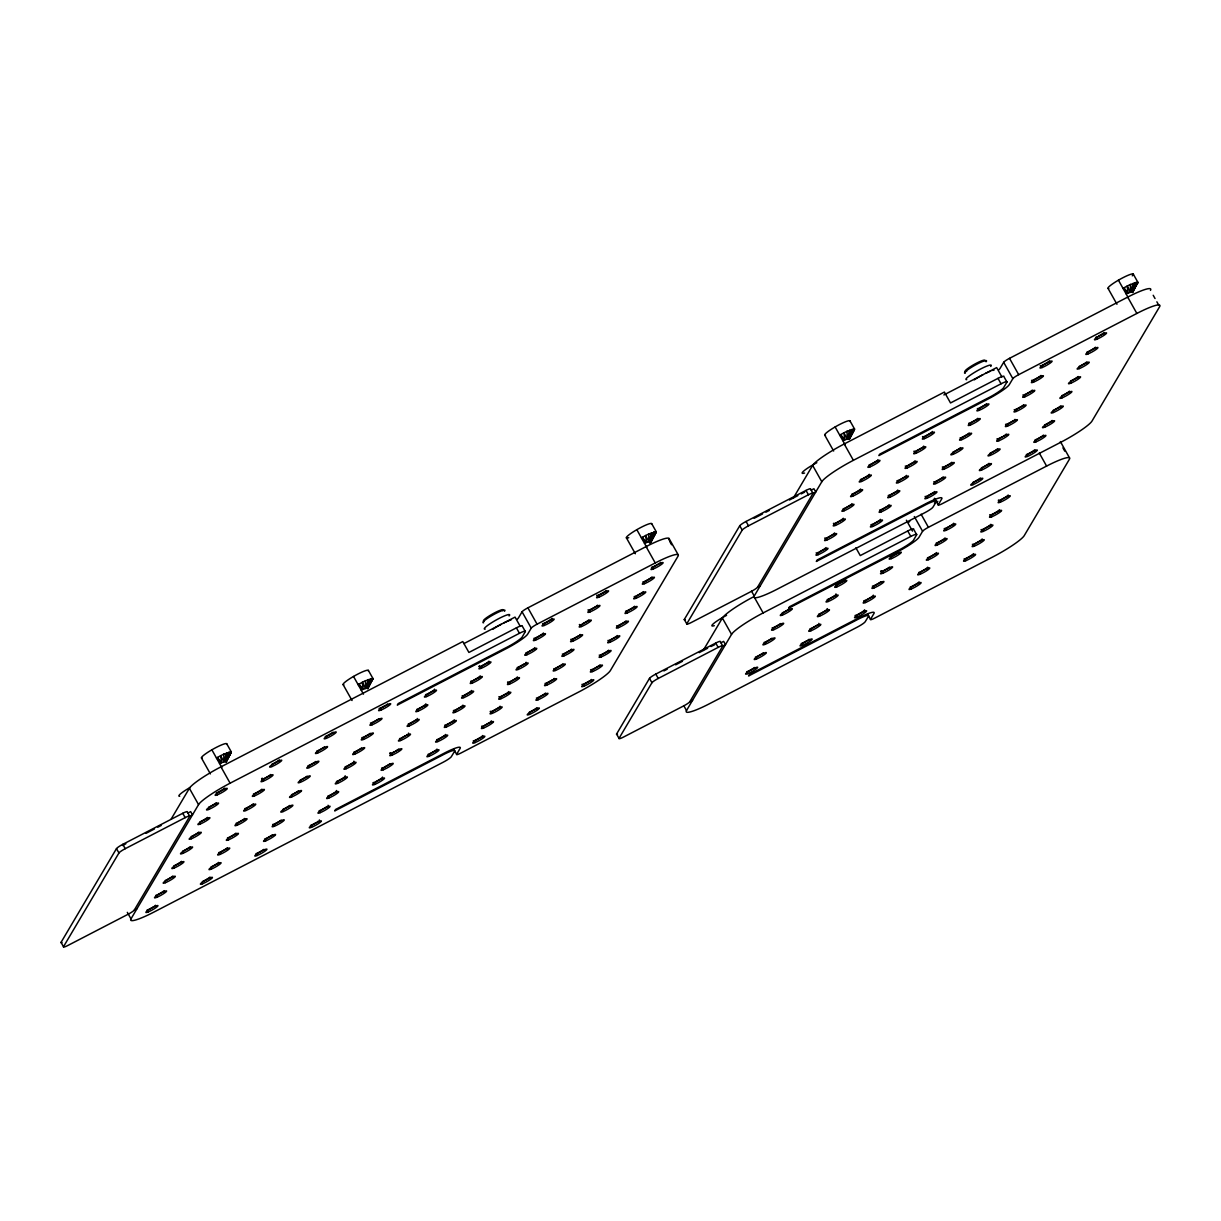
<?xml version="1.0" encoding="UTF-8"?>
<svg xmlns="http://www.w3.org/2000/svg" width="1221" height="1221" viewBox="0 0 1221 1221"><rect width="100%" height="100%" fill="white"/><g stroke="black" fill="none" stroke-linecap="round" stroke-linejoin="round"><path stroke-width="1.5" d="M223.84 754.12L220.665 755.677L221.55 762.56L216.468 758.012L220.665 755.677L223.825 761.751L223.84 754.12L231.303 751.907L226.099 762.24L228.953 752.075L225.412 761.416L219.521 763.446M365.491 680.738L362.316 682.295L363.202 689.178L358.104 684.63L362.316 682.295L365.476 688.369L365.491 680.738L372.954 678.525L367.75 688.858L370.604 678.693L367.063 688.034L361.172 690.063M644.474 543.299L648.778 541.605L648.794 533.974L656.242 531.761L650.106 543.177L652.136 538.247M847.115 431.227L843.94 432.799L844.81 439.682L839.727 435.119L843.94 432.799L847.099 438.873L847.115 431.227L854.563 429.029L849.358 439.362L852.212 429.197L848.671 438.537L842.78 440.567M1130.402 284.478L1127.227 286.035L1128.112 292.918L1123.03 288.354L1127.227 286.035L1130.402 292.109L1130.402 284.478L1137.865 282.265L1132.661 292.597L1135.515 282.433L1131.974 291.773L1126.083 293.803M648.778 541.605L651.617 532.738L650.366 541.269L651.129 541.437L653.891 531.929L650.366 541.269L648.778 541.605L645.619 535.531L641.407 537.866L646.504 542.414L645.619 535.531L648.794 533.974M223.825 761.751L226.663 752.884L225.412 761.416L226.175 761.583L231.212 752.563L228.541 755.112M365.476 688.369L368.315 679.502L367.063 688.034L372.863 679.181L371.917 680.265M847.099 438.873L849.938 430.006L848.671 438.537L849.45 438.705L854.471 429.67L851.8 432.234M1130.402 292.109L1133.225 283.241L1131.974 291.773L1137.774 282.921L1136.827 284.005M849.083 438.812L851.113 433.882M1134.416 287.118L1132.386 292.048L1137.865 282.265L1133.271 274.099M230.525 751.739L226.175 761.583L231.303 751.907L226.709 743.742M372.176 678.357L367.826 688.201L372.954 678.525L368.36 670.36M651.129 541.437L655.479 531.593M853.784 428.861L849.45 438.705L854.563 429.029L849.969 420.863M1132.752 291.941L1137.087 282.097M650.106 543.177L656.165 532.417M651.037 542.093L656.242 531.761L651.663 523.595M61.05 942.368L116.483 848.626A6.303 0.885 -29.3 0 1 122.802 844.337L182.738 813.293A6.303 0.885 -29.3 0 1 187.317 811.934L189.759 816.284L134.325 910.027A6.303 0.885 -29.3 0 1 128.007 914.315L68.071 945.375A6.303 0.885 -29.3 0 1 63.492 946.718L61.05 942.368A6.303 0.885 -29.3 0 0 62.027 942.581M63.492 946.718L118.941 852.975A6.303 0.885 -29.3 0 1 125.244 848.687L185.18 817.643A6.303 0.885 -29.3 0 1 189.759 816.284L192.491 814.88L190.644 811.614L187.927 813.018M171.032 819.291L189.377 788.293A31.532 4.396 -29.3 0 1 220.955 766.849L462.79 641.559L468.91 652.457L516.391 627.853A8.089 1.129 -29.3 0 1 522.267 626.114L525.335 631.562L522.405 636.629A15.14 2.106 -29.3 0 1 505.204 648.137L398.168 703.617L397.298 705.082L506.257 648.641A21.444 2.991 -29.3 0 0 527.731 634.05L531.227 628.143A5.83 0.809 -29.3 0 1 537.072 624.175L655.25 562.957A31.319 4.365 -29.3 0 1 678.006 556.211L610.408 670.512A31.532 4.396 -29.3 0 1 578.846 691.941L460.851 753.067A5.83 0.809 -29.3 0 1 456.608 754.334L453.861 749.419M127.32 912.346L130.983 918.879L198.55 804.624A31.532 4.396 -29.3 0 1 230.113 783.195L519.444 633.302A8.089 1.129 -29.3 0 1 525.335 631.562M668.833 539.865A31.319 4.365 -29.3 0 0 646.077 546.611L527.899 607.829A5.83 0.809 -29.3 0 0 522.069 611.797L518.559 617.719A21.444 2.991 -29.3 0 1 517.17 619.337M456.608 754.334L460.103 748.412A21.444 2.991 -29.3 0 0 444.536 753.021L335.561 809.477L334.707 810.942L441.697 755.54A15.14 2.106 -29.3 0 1 454.471 751.51L451.327 756.699A8.089 1.129 -29.3 0 1 443.223 762.209L153.892 912.087A31.532 4.396 -29.3 0 1 130.983 918.879M616.574 734.035L649.496 678.372A6.303 0.885 -29.3 0 1 655.799 674.084L715.735 643.04A6.303 0.885 -29.3 0 1 720.314 641.681L722.756 646.031L689.85 701.693A6.303 0.885 -29.3 0 1 683.531 705.982L623.595 737.026A6.303 0.885 -29.3 0 1 619.016 738.384L616.574 734.035A6.303 0.885 -29.3 0 0 617.551 734.248M684.309 619.49L739.758 525.747A6.303 0.885 -29.3 0 1 746.062 521.459L805.997 490.415A6.303 0.885 -29.3 0 1 810.576 489.056L813.018 493.406L757.585 587.148A6.303 0.885 -29.3 0 1 751.266 591.437L691.345 622.481A6.303 0.885 -29.3 0 1 686.751 623.839L684.309 619.49A6.303 0.885 -29.3 0 0 685.302 619.703M619.016 738.384L651.938 682.722A6.303 0.885 -29.3 0 1 658.256 678.449L718.177 647.389A6.303 0.885 -29.3 0 1 722.756 646.031L725.488 644.627L723.656 641.361L720.924 642.765M686.751 623.839L742.2 530.097A6.303 0.885 -29.3 0 1 748.504 525.808L808.439 494.764A6.303 0.885 -29.3 0 1 813.018 493.406L815.75 492.002L813.919 488.736L811.187 490.14M703.204 650.442L722.374 618.04A31.532 4.396 -29.3 0 1 753.952 596.596L763.125 612.942A31.532 4.396 -29.3 0 0 731.547 634.371L686.507 710.546L683.76 705.646M793.329 498.046L812.637 465.399A31.532 4.396 -29.3 0 1 844.215 443.971L944.398 392.063L950.518 402.961L998 378.357A8.089 1.129 -29.3 0 1 1003.891 376.617L1006.943 382.066L1003.998 387.042A15.14 2.106 -29.3 0 1 986.812 398.641L879.776 454.12L878.906 455.586L987.881 399.13A21.444 2.991 -29.3 0 0 1009.34 384.554L1012.85 378.647A5.83 0.809 -29.3 0 1 1018.68 374.679L1136.858 313.446A31.319 4.365 -29.3 0 1 1159.614 306.715L1092.032 421.016A31.532 4.396 -29.3 0 1 1060.454 442.445L942.459 503.571A5.83 0.809 -29.3 0 1 938.216 504.822L934.553 498.29M751.495 591.101L754.242 596.001L821.809 481.746A31.532 4.396 -29.3 0 1 853.387 460.317L1001.052 383.806A8.089 1.129 -29.3 0 1 1006.943 382.066M1150.457 290.369A31.319 4.365 -29.3 0 0 1127.7 297.115L1009.523 358.333A5.83 0.809 -29.3 0 0 1003.677 362.301L1000.167 368.223A21.444 2.991 -29.3 0 1 998.778 369.841M855.89 547.802L860.256 555.586L907.737 530.982A8.089 1.129 -29.3 0 1 913.629 529.242L916.681 534.691L913.751 539.774A15.14 2.106 -29.3 0 1 896.55 551.266L789.514 606.745L788.644 608.211L897.618 551.77A21.444 2.991 -29.3 0 0 919.077 537.194L922.588 531.272A5.83 0.809 -29.3 0 1 928.418 527.304L1046.595 466.086A31.319 4.365 -29.3 0 1 1069.352 459.34L1024.282 535.561A31.532 4.396 -29.3 0 1 992.719 556.99L874.724 618.116A5.83 0.809 -29.3 0 1 870.481 619.368L867.734 614.468M870.481 619.368L873.977 613.461A21.444 2.991 -29.3 0 0 858.409 618.07L749.435 674.511L748.58 675.976L855.57 620.589A15.14 2.106 -29.3 0 1 868.345 616.559L865.201 621.748A8.089 1.129 -29.3 0 1 857.096 627.243L709.416 703.754A31.532 4.396 -29.3 0 1 686.507 710.546M938.216 504.822L941.727 498.916A21.444 2.991 -29.3 0 0 926.144 503.525L817.185 559.966L816.315 561.431L923.305 506.043A15.14 2.106 -29.3 0 1 936.08 502.014L934.248 498.748M936.08 502.014L932.936 507.203A8.089 1.129 -29.3 0 1 924.831 512.698L777.151 589.209A31.532 4.396 -29.3 0 1 754.242 596.001M190.247 787.392L187.027 789.285A14.499 2.015 -29.3 0 0 179.716 796.275M463.949 643.574L515.048 617.109L520.283 626.434M943.864 394.948L996.657 367.597L1001.892 376.938M122.466 845.527L125.839 843.787M146.016 833.333L154.426 828.967M157.784 827.228L161.157 825.488M754.151 518.284L762.545 513.934M765.918 512.194L769.276 510.454M789.453 500L797.862 495.634M801.235 493.895L804.593 492.155M134.325 910.027L137.042 908.622M757.585 587.148L760.301 585.744M934.447 503.098L937.82 501.343M763.125 612.942L910.805 536.431A8.089 1.129 -29.3 0 1 916.681 534.691M663.888 670.909L667.246 669.169M675.656 664.819L682.386 661.339M699.19 652.625L707.6 648.259M710.973 646.52L714.789 644.642M689.85 701.693L692.566 700.289M1123.915 287.835L1128.112 292.918M840.628 434.6L844.81 439.682M642.307 537.332L646.504 542.414M359.005 684.096L363.202 689.178M217.353 757.478L221.55 762.56M1153.204 295.268L1155.035 298.535M1156.867 301.801L1158.698 305.082M1118.436 280.189L1128.372 297.893M1127.7 297.115L1136.858 313.446M1108.042 288.385L1116.956 304.258M1069.55 457.936L1060.377 441.59A31.319 4.365 -29.3 0 1 1060.515 442.17M1062.942 447.893L1064.773 451.175M1009.523 358.333L1018.68 374.679M1003.677 362.301L1012.85 378.647M998 378.357L1001.052 383.806M1039.269 453.006L1046.595 466.086M921.092 514.224L928.418 527.304M914.331 516.559L922.588 531.272M906.394 520.238L912.514 531.12M907.737 530.982L910.805 536.431M835.133 426.953L845.069 444.658M844.215 443.971L853.387 460.317M824.74 435.134L833.653 451.022M812.637 465.399L821.809 481.746M805.997 490.415L808.439 494.764M746.062 521.459L748.504 525.808M739.758 525.747L742.2 530.097M722.374 618.04L731.547 634.371M669.032 538.461L678.204 554.807M669.749 541.498L671.596 544.764M715.735 643.04L718.177 647.389M636.828 529.685L646.764 547.39M646.077 546.611L655.25 562.957M626.419 537.881L635.347 553.754M655.799 674.084L658.256 678.449M649.496 678.372L651.938 682.722M527.899 607.829L537.072 624.175M522.069 611.797L531.227 628.143M516.391 627.853L519.444 633.302M353.525 676.449L363.461 694.154M343.132 684.645L352.045 700.518M211.874 749.831L221.81 767.536M220.955 766.849L230.113 783.195M201.48 758.027L210.394 773.9M189.377 788.293L198.55 804.624M182.738 813.293L185.18 817.643M122.802 844.337L125.244 848.687M116.483 848.626L118.941 852.975M909.92 520.848A21.444 2.991 -29.3 0 1 908.516 522.466M714.3 625.686A14.499 2.015 -29.3 0 1 720.039 619.032L723.259 617.139A14.499 2.015 -29.3 0 1 726.571 615.338M945.054 537.896A5.678 0.794 -29.3 0 1 944.688 538.324M944.016 538.888A5.678 0.794 -29.3 0 1 936.141 543.162M880.875 581.761A5.678 0.794 -29.3 0 1 872.374 586.172M898.198 552.472A5.678 0.794 -29.3 0 1 897.252 553.144M896.122 553.876A5.678 0.794 -29.3 0 1 890.323 556.745M789.239 608.913A5.678 0.794 -29.3 0 1 782.249 612.866M771.916 638.217A5.678 0.794 -29.3 0 1 764.041 642.475M835.836 594.017A5.678 0.794 -29.3 0 1 835.729 594.764M835.057 595.344A5.678 0.794 -29.3 0 1 827.182 599.603M763.247 652.853A5.678 0.794 -29.3 0 1 755.372 657.127M780.57 623.565A5.678 0.794 -29.3 0 1 772.084 627.96M844.489 579.38A5.678 0.794 -29.3 0 1 844.398 580.128M843.711 580.692A5.678 0.794 -29.3 0 1 835.836 584.966M953.723 523.244A5.678 0.794 -29.3 0 1 949.343 526.404A5.678 0.794 -29.3 0 1 944.184 528.647M919.077 581.837A5.678 0.794 -29.3 0 1 918.711 582.264M918.024 582.829A5.678 0.794 -29.3 0 1 910.149 587.103M827.166 608.669A5.678 0.794 -29.3 0 1 827.075 609.416M826.388 609.981A5.678 0.794 -29.3 0 1 818.513 614.255M873.29 595.161A5.678 0.794 -29.3 0 1 869.505 598.198A5.678 0.794 -29.3 0 1 863.72 600.808M889.529 567.124A5.678 0.794 -29.3 0 1 881.043 571.52M880.768 571.199A5.678 0.794 -29.3 0 1 881.135 570.772M809.065 639.285A5.678 0.794 -29.3 0 1 808.119 639.957M806.989 640.689A5.678 0.794 -29.3 0 1 801.19 643.559M817.734 624.633A5.678 0.794 -29.3 0 1 816.788 625.32M815.643 626.052A5.678 0.794 -29.3 0 1 809.859 628.907M818.803 623.382A5.678 0.794 -29.3 0 1 818.772 623.641M927.731 567.185A5.678 0.794 -29.3 0 1 927.365 567.612M926.693 568.192A5.678 0.794 -29.3 0 1 918.818 572.451M936.4 552.548A5.678 0.794 -29.3 0 1 936.034 552.976M935.347 553.54A5.678 0.794 -29.3 0 1 927.472 557.814M864.621 609.813A5.678 0.794 -29.3 0 1 857.661 614.529M856.562 615.018A5.678 0.794 -29.3 0 1 855.051 615.46M754.578 667.505A5.678 0.794 -29.3 0 1 746.703 671.779M1008.21 495.024A5.678 0.794 -29.3 0 1 1002.517 498.885A5.678 0.794 -29.3 0 1 998.396 500.106M973.549 553.617A5.678 0.794 -29.3 0 1 969.169 556.776A5.678 0.794 -29.3 0 1 964.01 559.02M999.541 509.676A5.678 0.794 -29.3 0 1 993.863 513.522A5.678 0.794 -29.3 0 1 989.743 514.743M982.218 538.965A5.678 0.794 -29.3 0 1 975.289 543.437M974.19 543.925A5.678 0.794 -29.3 0 1 972.374 544.307M990.872 524.313A5.678 0.794 -29.3 0 1 983.958 528.785M982.844 529.273A5.678 0.794 -29.3 0 1 981.043 529.655M974.282 379.853A15.14 2.106 -29.3 0 1 982.752 374.816M985.652 373.336A15.14 2.106 -29.3 0 1 990.735 371.092M992.642 370.467A15.14 2.106 -29.3 0 1 994.016 370.192M1132.249 275.839A14.499 2.015 -29.3 0 0 1119.336 279.655L1116.116 281.563A14.499 2.015 -29.3 0 0 1108.805 288.538M1015.033 419.383A5.678 0.794 -29.3 0 1 1014.346 419.948M1013.415 420.635A5.678 0.794 -29.3 0 1 1006.47 424.221M1005.86 424.359A5.678 0.794 -29.3 0 1 1005.555 424.298M986.537 403.663A5.678 0.794 -29.3 0 1 985.851 404.243M984.92 404.914A5.678 0.794 -29.3 0 1 978.876 408.18M977.99 408.501A5.678 0.794 -29.3 0 1 977.365 408.638M877.945 459.676A5.678 0.794 -29.3 0 1 877.578 460.119M876.892 460.683A5.678 0.794 -29.3 0 1 869.016 464.957M843.299 518.269A5.678 0.794 -29.3 0 1 837.606 522.13A5.678 0.794 -29.3 0 1 833.485 523.351M825.503 435.302A14.499 2.015 -29.3 0 1 832.814 428.327L836.034 426.419A14.499 2.015 -29.3 0 1 849.892 421.504M906.44 475.396A5.678 0.794 -29.3 0 1 905.387 476.404M904.456 477.075A5.678 0.794 -29.3 0 1 896.901 480.799M889.117 504.7A5.678 0.794 -29.3 0 1 888.064 505.692M887.118 506.379A5.678 0.794 -29.3 0 1 879.578 510.103M997.71 448.672A5.678 0.794 -29.3 0 1 990.048 453.205M960.545 447.603A5.678 0.794 -29.3 0 1 952.884 452.136M943.223 476.907A5.678 0.794 -29.3 0 1 935.561 481.425M934.676 481.746A5.678 0.794 -29.3 0 1 933.744 481.807M851.953 503.632A5.678 0.794 -29.3 0 1 851.586 504.059M850.915 504.624A5.678 0.794 -29.3 0 1 843.039 508.898M834.63 532.921A5.678 0.794 -29.3 0 1 827.701 537.393M826.602 537.881A5.678 0.794 -29.3 0 1 824.831 538.003M932.417 431.456A5.678 0.794 -29.3 0 1 931.379 432.463M930.433 433.134A5.678 0.794 -29.3 0 1 924.923 436.187A5.678 0.794 -29.3 0 1 922.618 436.538M880.448 519.352A5.678 0.794 -29.3 0 1 879.41 520.344M878.464 521.016A5.678 0.794 -29.3 0 1 870.909 524.74M897.771 490.048A5.678 0.794 -29.3 0 1 896.733 491.056M895.787 491.727A5.678 0.794 -29.3 0 1 888.232 495.451M1041.009 375.442A5.678 0.794 -29.3 0 1 1033.363 379.96M1032.462 380.28A5.678 0.794 -29.3 0 1 1031.547 380.341M989.041 463.324A5.678 0.794 -29.3 0 1 981.379 467.857M965.231 373.275A12.607 1.755 -29.3 0 1 975.213 365.094A12.607 1.755 -29.3 0 1 986.049 361.782M966.681 371.352A11.355 1.587 -29.3 0 1 972.435 365.445A11.355 1.587 -29.3 0 1 984.828 360.577M966.742 379.67A14.499 2.015 -29.3 0 1 978.219 370.268A14.499 2.015 -29.3 0 1 990.689 366.453M1006.363 434.035A5.678 0.794 -29.3 0 1 1005.692 434.6M1004.746 435.286A5.678 0.794 -29.3 0 1 1003.616 436.019M1002.349 436.752A5.678 0.794 -29.3 0 1 997.816 438.873M997.191 438.995A5.678 0.794 -29.3 0 1 996.901 438.934M934.569 491.544A5.678 0.794 -29.3 0 1 933.882 492.124M932.951 492.796A5.678 0.794 -29.3 0 1 926.907 496.077M926.006 496.398A5.678 0.794 -29.3 0 1 925.091 496.459M825.976 547.573A5.678 0.794 -29.3 0 1 819.047 552.045M817.933 552.518A5.678 0.794 -29.3 0 1 816.132 552.899M1095.496 347.222A5.678 0.794 -29.3 0 1 1090.185 350.641M1088.949 351.266A5.678 0.794 -29.3 0 1 1086.949 352.06M1043.528 435.103A5.678 0.794 -29.3 0 1 1034.965 439.942M1069.504 391.163A5.678 0.794 -29.3 0 1 1061.843 395.68M1052.181 420.451A5.678 0.794 -29.3 0 1 1044.52 424.984M1060.851 405.799A5.678 0.794 -29.3 0 1 1053.189 410.332M804.563 473.061A14.499 2.015 -29.3 0 1 810.301 466.407L813.522 464.514A14.499 2.015 -29.3 0 1 816.818 462.713M1078.174 376.511A5.678 0.794 -29.3 0 1 1070.512 381.028M1023.686 404.731A5.678 0.794 -29.3 0 1 1023.015 405.311M1022.069 405.983A5.678 0.794 -29.3 0 1 1015.139 409.569M1014.529 409.707A5.678 0.794 -29.3 0 1 1014.224 409.645M969.215 432.967A5.678 0.794 -29.3 0 1 961.553 437.484M960.652 437.805A5.678 0.794 -29.3 0 1 960.042 437.927M860.622 488.98A5.678 0.794 -29.3 0 1 860.256 489.407M859.569 489.972A5.678 0.794 -29.3 0 1 851.693 494.246M915.094 460.76A5.678 0.794 -29.3 0 1 914.056 461.752M913.11 462.438A5.678 0.794 -29.3 0 1 908.18 465.232M907.066 465.705A5.678 0.794 -29.3 0 1 905.265 466.086M923.763 446.108A5.678 0.794 -29.3 0 1 922.71 447.1M921.779 447.786A5.678 0.794 -29.3 0 1 916.834 450.58M915.735 451.053A5.678 0.794 -29.3 0 1 913.949 451.19M977.868 418.315A5.678 0.794 -29.3 0 1 970.207 422.832M969.321 423.153A5.678 0.794 -29.3 0 1 968.696 423.29M1032.356 390.094A5.678 0.794 -29.3 0 1 1027.044 393.513A5.678 0.794 -29.3 0 1 1022.877 394.994M1086.843 361.859A5.678 0.794 -29.3 0 1 1079.181 366.392M869.276 474.328A5.678 0.794 -29.3 0 1 868.909 474.755M868.238 475.335A5.678 0.794 -29.3 0 1 860.362 479.594M951.892 462.255A5.678 0.794 -29.3 0 1 944.23 466.773M943.329 467.094A5.678 0.794 -29.3 0 1 942.444 466.91M202.243 758.18A14.499 2.015 -29.3 0 1 209.554 751.205L212.775 749.297A14.499 2.015 -29.3 0 1 226.618 744.383M580.219 634.477A5.678 0.794 -29.3 0 1 579.532 635.042M578.601 635.729A5.678 0.794 -29.3 0 1 570.741 639.377M526.098 662.27A5.678 0.794 -29.3 0 1 525.732 662.698M524.114 663.949A5.678 0.794 -29.3 0 1 517.185 667.536M571.55 649.129A5.678 0.794 -29.3 0 1 570.879 649.694M569.932 650.366A5.678 0.794 -29.3 0 1 563.888 653.647M563.003 653.968A5.678 0.794 -29.3 0 1 562.377 654.09M543.437 632.982A5.678 0.794 -29.3 0 1 543.055 633.409M542.383 633.974A5.678 0.794 -29.3 0 1 533.898 638.369M492.674 629.349A15.14 2.106 -29.3 0 1 501.129 624.313M504.044 622.832A15.14 2.106 -29.3 0 1 511.034 619.963M628.769 537.713A14.499 2.015 -29.3 0 1 634.508 531.059L637.728 529.166A14.499 2.015 -29.3 0 1 651.571 524.236M488.949 661.202A5.678 0.794 -29.3 0 1 482.02 665.674M480.921 666.147A5.678 0.794 -29.3 0 1 479.105 666.529M479.136 666.284A5.678 0.794 -29.3 0 1 479.517 665.857M407.432 734.37A5.678 0.794 -29.3 0 1 406.486 735.042M405.357 735.775A5.678 0.794 -29.3 0 1 401.556 737.835M400.457 738.323A5.678 0.794 -29.3 0 1 399.557 738.629M408.516 733.119A5.678 0.794 -29.3 0 1 408.486 733.363M436.981 749.084A5.678 0.794 -29.3 0 1 436.599 749.511M435.928 750.091A5.678 0.794 -29.3 0 1 428.052 754.349M597.542 605.189A5.678 0.794 -29.3 0 1 596.871 605.753M595.924 606.425A5.678 0.794 -29.3 0 1 589.88 609.706M588.995 610.027A5.678 0.794 -29.3 0 1 588.11 609.828M390.11 763.659A5.678 0.794 -29.3 0 1 384.233 767.139M383.119 767.612A5.678 0.794 -29.3 0 1 381.624 768.055M500.122 706.211A5.678 0.794 -29.3 0 1 499.068 707.218M498.137 707.89A5.678 0.794 -29.3 0 1 493.192 710.683M492.094 711.171A5.678 0.794 -29.3 0 1 490.308 711.294M454.304 719.795A5.678 0.794 -29.3 0 1 453.937 720.222M453.25 720.787A5.678 0.794 -29.3 0 1 444.765 725.198M545.573 693.07A5.678 0.794 -29.3 0 1 537.912 697.588M537.011 697.908A5.678 0.794 -29.3 0 1 536.401 698.046M517.445 676.922A5.678 0.794 -29.3 0 1 511.767 680.784A5.678 0.794 -29.3 0 1 507.631 682.005M483.623 622.771A12.607 1.755 -29.3 0 1 493.605 614.59A12.607 1.755 -29.3 0 1 504.441 611.278M484.05 621.046A11.355 1.587 -29.3 0 1 493.025 613.69A11.355 1.587 -29.3 0 1 502.777 610.698M398.779 749.007A5.678 0.794 -29.3 0 1 395.436 751.174M394.139 751.877A5.678 0.794 -29.3 0 1 392.887 752.487M391.788 752.96A5.678 0.794 -29.3 0 1 389.972 753.357M390.018 753.098A5.678 0.794 -29.3 0 1 390.384 752.67M434.508 689.163A5.678 0.794 -29.3 0 1 434.096 689.85M433.424 690.43A5.678 0.794 -29.3 0 1 425.549 694.688M485.134 629.181A14.499 2.015 -29.3 0 1 496.611 619.764A14.499 2.015 -29.3 0 1 509.081 615.949M462.957 705.143A5.678 0.794 -29.3 0 1 458.577 708.302A5.678 0.794 -29.3 0 1 453.418 710.546M554.227 678.418A5.678 0.794 -29.3 0 1 553.556 678.998M552.609 679.67A5.678 0.794 -29.3 0 1 546.565 682.951M545.68 683.256A5.678 0.794 -29.3 0 1 545.054 683.394M634.691 606.257A5.678 0.794 -29.3 0 1 627.045 610.775M626.144 611.095A5.678 0.794 -29.3 0 1 625.534 611.217M445.634 734.447A5.678 0.794 -29.3 0 1 445.268 734.874M444.597 735.439A5.678 0.794 -29.3 0 1 436.721 739.712M416.102 719.718A5.678 0.794 -29.3 0 1 408.226 723.992M417.185 718.467A5.678 0.794 -29.3 0 1 417.139 718.726M562.896 663.766A5.678 0.794 -29.3 0 1 562.209 664.346M561.278 665.018A5.678 0.794 -29.3 0 1 555.234 668.299M554.334 668.62A5.678 0.794 -29.3 0 1 553.724 668.742M480.28 675.854A5.678 0.794 -29.3 0 1 473.366 680.326M472.252 680.799A5.678 0.794 -29.3 0 1 470.741 681.242M534.767 647.618A5.678 0.794 -29.3 0 1 534.401 648.046M533.714 648.626A5.678 0.794 -29.3 0 1 525.839 652.899M588.873 619.825A5.678 0.794 -29.3 0 1 588.201 620.405M587.255 621.077A5.678 0.794 -29.3 0 1 582.325 623.87M580.326 624.664A5.678 0.794 -29.3 0 1 579.441 624.48M652.029 576.953A5.678 0.794 -29.3 0 1 644.367 581.486M643.467 581.791A5.678 0.794 -29.3 0 1 642.856 581.929M600.045 664.85A5.678 0.794 -29.3 0 1 594.734 668.269A5.678 0.794 -29.3 0 1 590.582 669.749M626.037 620.894A5.678 0.794 -29.3 0 1 618.375 625.427M617.49 625.747A5.678 0.794 -29.3 0 1 616.559 625.808M608.714 650.198A5.678 0.794 -29.3 0 1 601.053 654.715M600.152 655.036A5.678 0.794 -29.3 0 1 599.236 655.097M643.36 591.605A5.678 0.794 -29.3 0 1 635.698 596.123M634.813 596.443A5.678 0.794 -29.3 0 1 634.187 596.581M425.839 703.815A5.678 0.794 -29.3 0 1 425.442 704.502M424.755 705.066A5.678 0.794 -29.3 0 1 416.88 709.34M491.453 720.863A5.678 0.794 -29.3 0 1 490.415 721.855M489.468 722.542A5.678 0.794 -29.3 0 1 484.523 725.335M483.424 725.808A5.678 0.794 -29.3 0 1 481.608 726.205M382.524 777.06A5.678 0.794 -29.3 0 1 375.564 781.776M374.465 782.264A5.678 0.794 -29.3 0 1 372.954 782.707M617.368 635.546A5.678 0.794 -29.3 0 1 609.706 640.079M608.821 640.384A5.678 0.794 -29.3 0 1 607.905 640.46M471.627 690.491A5.678 0.794 -29.3 0 1 464.697 694.963M463.598 695.451A5.678 0.794 -29.3 0 1 462.087 695.894M508.775 691.574A5.678 0.794 -29.3 0 1 507.738 692.566M506.791 693.238A5.678 0.794 -29.3 0 1 501.282 696.291A5.678 0.794 -29.3 0 1 498.977 696.642M343.895 684.798A14.499 2.015 -29.3 0 1 351.205 677.823L354.426 675.93A14.499 2.015 -29.3 0 1 368.269 671.001M198.855 832.035A5.678 0.794 -29.3 0 1 191.193 836.568M181.532 861.339A5.678 0.794 -29.3 0 1 173.87 865.857M307.127 776.174A5.678 0.794 -29.3 0 1 300.152 780.112M326.969 806.532A5.678 0.794 -29.3 0 1 319.093 810.805M328.052 805.28A5.678 0.794 -29.3 0 1 328.006 805.539M378.937 718.65A5.678 0.794 -29.3 0 1 370.451 723.046M164.194 890.628A5.678 0.794 -29.3 0 1 155.647 895.481M216.178 802.746A5.678 0.794 -29.3 0 1 208.516 807.264M190.186 846.687A5.678 0.794 -29.3 0 1 182.524 851.22M172.863 875.991A5.678 0.794 -29.3 0 1 165.201 880.509M261.996 789.178A5.678 0.794 -29.3 0 1 253.434 794.016M315.796 761.522A5.678 0.794 -29.3 0 1 307.921 765.796M370.284 733.302A5.678 0.794 -29.3 0 1 361.782 737.698M207.509 817.398A5.678 0.794 -29.3 0 1 199.847 821.916M218.681 862.408A5.678 0.794 -29.3 0 1 211.019 866.941M336.401 790.567A5.678 0.794 -29.3 0 1 336.309 791.315M335.622 791.88A5.678 0.794 -29.3 0 1 327.747 796.153M272.481 834.752A5.678 0.794 -29.3 0 1 264.606 839.025M227.35 847.756A5.678 0.794 -29.3 0 1 218.788 852.609M244.673 818.467A5.678 0.794 -29.3 0 1 236.111 823.305M324.465 746.87A5.678 0.794 -29.3 0 1 316.59 751.144M236.004 833.119A5.678 0.794 -29.3 0 1 230.693 836.538M229.456 837.163A5.678 0.794 -29.3 0 1 227.457 837.957M281.151 820.115A5.678 0.794 -29.3 0 1 272.649 824.511M298.473 790.811A5.678 0.794 -29.3 0 1 291.483 794.764M353.739 761.278A5.678 0.794 -29.3 0 1 353.632 762.026M352.961 762.591A5.678 0.794 -29.3 0 1 345.085 766.864M270.65 774.526A5.678 0.794 -29.3 0 1 262.103 779.364M261.584 778.754A5.678 0.794 -29.3 0 1 262.271 778.174M361.614 747.939A5.678 0.794 -29.3 0 1 353.739 752.212M345.07 775.915A5.678 0.794 -29.3 0 1 344.963 776.663M344.291 777.243A5.678 0.794 -29.3 0 1 336.416 781.501M289.804 805.463A5.678 0.794 -29.3 0 1 282.829 809.416M253.327 803.815A5.678 0.794 -29.3 0 1 244.78 808.653M224.832 788.094A5.678 0.794 -29.3 0 1 216.285 792.948M279.319 759.874A5.678 0.794 -29.3 0 1 271.657 764.407M660.683 562.316A5.678 0.794 -29.3 0 1 660.012 562.881M659.065 563.553A5.678 0.794 -29.3 0 1 657.921 564.3M656.669 565.033A5.678 0.794 -29.3 0 1 653.021 566.834M652.136 567.155A5.678 0.794 -29.3 0 1 651.51 567.277M606.211 590.537A5.678 0.794 -29.3 0 1 598.549 595.054M597.649 595.375A5.678 0.794 -29.3 0 1 596.764 595.192M387.606 703.998A5.678 0.794 -29.3 0 1 386.66 704.67M385.515 705.417A5.678 0.794 -29.3 0 1 379.105 708.394M333.119 732.218A5.678 0.794 -29.3 0 1 325.244 736.492M155.54 905.28A5.678 0.794 -29.3 0 1 154.869 905.86M153.922 906.531A5.678 0.794 -29.3 0 1 146.993 910.118M318.299 821.184A5.678 0.794 -29.3 0 1 317.368 821.855M316.224 822.588A5.678 0.794 -29.3 0 1 310.424 825.457M319.383 819.932A5.678 0.794 -29.3 0 1 319.353 820.176M536.904 707.722A5.678 0.794 -29.3 0 1 529.242 712.24M263.828 849.404A5.678 0.794 -29.3 0 1 255.952 853.677M210.027 877.06A5.678 0.794 -29.3 0 1 202.365 881.577M482.799 735.515A5.678 0.794 -29.3 0 1 481.746 736.507M480.799 737.194A5.678 0.794 -29.3 0 1 473.26 740.903M591.391 679.486A5.678 0.794 -29.3 0 1 590.705 680.066M589.774 680.738A5.678 0.794 -29.3 0 1 581.913 684.401M552.09 618.33A5.678 0.794 -29.3 0 1 547.71 621.489A5.678 0.794 -29.3 0 1 542.551 623.733M1049.678 360.79A5.678 0.794 -29.3 0 1 1042.017 365.323M1041.131 365.628A5.678 0.794 -29.3 0 1 1040.2 365.705M1104.166 332.57A5.678 0.794 -29.3 0 1 1098.839 336.004M1097.603 336.614A5.678 0.794 -29.3 0 1 1095.603 337.408M1034.859 449.755A5.678 0.794 -29.3 0 1 1026.312 454.594M980.387 477.976A5.678 0.794 -29.3 0 1 972.725 482.493M937.255 545.009A6.944 0.962 -29.3 0 0 947.069 538.965A6.944 0.962 -29.3 0 0 938.903 542.231A6.944 0.962 -29.3 0 0 937.255 545.009M891.437 558.592A6.944 0.962 -29.3 0 0 901.251 552.533A6.944 0.962 -29.3 0 0 893.085 555.799A6.944 0.962 -29.3 0 0 891.437 558.592M874.114 587.881A6.944 0.962 -29.3 0 0 883.928 581.837A6.944 0.962 -29.3 0 0 875.762 585.103A6.944 0.962 -29.3 0 0 874.114 587.881M782.478 615.033A6.944 0.962 -29.3 0 0 792.292 608.989A6.944 0.962 -29.3 0 0 784.126 612.255A6.944 0.962 -29.3 0 0 782.478 615.033M765.155 644.337A6.944 0.962 -29.3 0 0 774.969 638.278A6.944 0.962 -29.3 0 0 766.803 641.544A6.944 0.962 -29.3 0 0 765.155 644.337M828.296 601.465A6.944 0.962 -29.3 0 0 838.11 595.405A6.944 0.962 -29.3 0 0 829.944 598.672A6.944 0.962 -29.3 0 0 828.296 601.465M756.486 658.989A6.944 0.962 -29.3 0 0 766.3 652.93A6.944 0.962 -29.3 0 0 758.134 656.196A6.944 0.962 -29.3 0 0 756.486 658.989M773.809 629.685A6.944 0.962 -29.3 0 0 783.623 623.641A6.944 0.962 -29.3 0 0 775.457 626.892A6.944 0.962 -29.3 0 0 773.809 629.685M836.95 586.813A6.944 0.962 -29.3 0 0 846.764 580.769A6.944 0.962 -29.3 0 0 838.598 584.02A6.944 0.962 -29.3 0 0 836.95 586.813M945.909 530.372A6.944 0.962 -29.3 0 0 955.722 524.313A6.944 0.962 -29.3 0 0 947.572 527.579A6.944 0.962 -29.3 0 0 945.909 530.372M865.445 602.533A6.944 0.962 -29.3 0 0 875.259 596.489A6.944 0.962 -29.3 0 0 867.093 599.74A6.944 0.962 -29.3 0 0 865.445 602.533M819.627 616.117A6.944 0.962 -29.3 0 0 829.441 610.057A6.944 0.962 -29.3 0 0 821.275 613.324A6.944 0.962 -29.3 0 0 819.627 616.117M882.768 573.244A6.944 0.962 -29.3 0 0 892.582 567.185A6.944 0.962 -29.3 0 0 884.416 570.451A6.944 0.962 -29.3 0 0 882.768 573.244M802.304 645.405A6.944 0.962 -29.3 0 0 812.118 639.346A6.944 0.962 -29.3 0 0 803.952 642.612A6.944 0.962 -29.3 0 0 802.304 645.405M810.973 630.753A6.944 0.962 -29.3 0 0 820.787 624.709A6.944 0.962 -29.3 0 0 812.621 627.96A6.944 0.962 -29.3 0 0 810.973 630.753M919.932 574.313A6.944 0.962 -29.3 0 0 929.746 568.253A6.944 0.962 -29.3 0 0 921.58 571.52A6.944 0.962 -29.3 0 0 919.932 574.313M928.586 559.661A6.944 0.962 -29.3 0 0 938.4 553.617A6.944 0.962 -29.3 0 0 930.234 556.868A6.944 0.962 -29.3 0 0 928.586 559.661M856.791 617.185A6.944 0.962 -29.3 0 0 866.605 611.126A6.944 0.962 -29.3 0 0 858.439 614.392A6.944 0.962 -29.3 0 0 856.791 617.185M747.817 673.626A6.944 0.962 -29.3 0 0 757.63 667.582A6.944 0.962 -29.3 0 0 749.48 670.833A6.944 0.962 -29.3 0 0 747.817 673.626M911.263 588.965A6.944 0.962 -29.3 0 0 921.077 582.905A6.944 0.962 -29.3 0 0 912.911 586.172A6.944 0.962 -29.3 0 0 911.263 588.965M1000.396 502.152A6.944 0.962 -29.3 0 0 1010.21 496.092A6.944 0.962 -29.3 0 0 1002.044 499.358A6.944 0.962 -29.3 0 0 1000.396 502.152M965.75 560.729A6.944 0.962 -29.3 0 0 975.564 554.685A6.944 0.962 -29.3 0 0 967.398 557.951A6.944 0.962 -29.3 0 0 965.75 560.729M991.727 516.788A6.944 0.962 -29.3 0 0 1001.556 510.744A6.944 0.962 -29.3 0 0 993.39 513.995A6.944 0.962 -29.3 0 0 991.727 516.788M974.404 546.092A6.944 0.962 -29.3 0 0 984.218 540.033A6.944 0.962 -29.3 0 0 976.052 543.299A6.944 0.962 -29.3 0 0 974.404 546.092M983.073 531.44A6.944 0.962 -29.3 0 0 992.887 525.381A6.944 0.962 -29.3 0 0 984.721 528.647A6.944 0.962 -29.3 0 0 983.073 531.44M1007.584 426.083A6.944 0.962 -29.3 0 0 1017.398 420.024A6.944 0.962 -29.3 0 0 1009.248 423.29A6.944 0.962 -29.3 0 0 1007.584 426.083M979.089 410.363A6.944 0.962 -29.3 0 0 988.918 404.304A6.944 0.962 -29.3 0 0 980.753 407.57A6.944 0.962 -29.3 0 0 979.089 410.363M870.13 466.804A6.944 0.962 -29.3 0 0 879.944 460.76A6.944 0.962 -29.3 0 0 871.779 464.011A6.944 0.962 -29.3 0 0 870.13 466.804M835.485 525.396A6.944 0.962 -29.3 0 0 845.298 519.337A6.944 0.962 -29.3 0 0 837.133 522.603A6.944 0.962 -29.3 0 0 835.485 525.396M898.625 482.524A6.944 0.962 -29.3 0 0 908.439 476.465A6.944 0.962 -29.3 0 0 900.274 479.731A6.944 0.962 -29.3 0 0 898.625 482.524M881.303 511.813A6.944 0.962 -29.3 0 0 891.116 505.769A6.944 0.962 -29.3 0 0 882.951 509.035A6.944 0.962 -29.3 0 0 881.303 511.813M990.262 455.372A6.944 0.962 -29.3 0 0 1000.075 449.313A6.944 0.962 -29.3 0 0 991.91 452.579A6.944 0.962 -29.3 0 0 990.262 455.372M953.113 454.304A6.944 0.962 -29.3 0 0 962.926 448.244A6.944 0.962 -29.3 0 0 954.761 451.511A6.944 0.962 -29.3 0 0 953.113 454.304M935.79 483.592A6.944 0.962 -29.3 0 0 945.603 477.548A6.944 0.962 -29.3 0 0 937.438 480.799A6.944 0.962 -29.3 0 0 935.79 483.592M844.154 510.744A6.944 0.962 -29.3 0 0 853.967 504.7A6.944 0.962 -29.3 0 0 845.802 507.951A6.944 0.962 -29.3 0 0 844.154 510.744M924.618 438.583A6.944 0.962 -29.3 0 0 934.431 432.524A6.944 0.962 -29.3 0 0 926.266 435.79A6.944 0.962 -29.3 0 0 924.618 438.583M826.831 540.048A6.944 0.962 -29.3 0 0 836.644 533.989A6.944 0.962 -29.3 0 0 828.479 537.255A6.944 0.962 -29.3 0 0 826.831 540.048M872.649 526.465A6.944 0.962 -29.3 0 0 882.462 520.421A6.944 0.962 -29.3 0 0 874.297 523.672A6.944 0.962 -29.3 0 0 872.649 526.465M889.972 497.176A6.944 0.962 -29.3 0 0 899.785 491.117A6.944 0.962 -29.3 0 0 891.62 494.383A6.944 0.962 -29.3 0 0 889.972 497.176M1033.577 382.127A6.944 0.962 -29.3 0 0 1043.39 376.083A6.944 0.962 -29.3 0 0 1035.225 379.349A6.944 0.962 -29.3 0 0 1033.577 382.127M998.931 440.72A6.944 0.962 -29.3 0 0 1008.744 434.676A6.944 0.962 -29.3 0 0 1000.579 437.927A6.944 0.962 -29.3 0 0 998.931 440.72M927.121 498.244A6.944 0.962 -29.3 0 0 936.934 492.185A6.944 0.962 -29.3 0 0 928.769 495.451A6.944 0.962 -29.3 0 0 927.121 498.244M818.162 554.685A6.944 0.962 -29.3 0 0 827.975 548.641A6.944 0.962 -29.3 0 0 819.81 551.907A6.944 0.962 -29.3 0 0 818.162 554.685M981.608 470.024A6.944 0.962 -29.3 0 0 991.421 463.965A6.944 0.962 -29.3 0 0 983.256 467.231A6.944 0.962 -29.3 0 0 981.608 470.024M1088.064 353.907A6.944 0.962 -29.3 0 0 1097.877 347.863A6.944 0.962 -29.3 0 0 1089.712 351.114A6.944 0.962 -29.3 0 0 1088.064 353.907M1036.08 441.804A6.944 0.962 -29.3 0 0 1045.893 435.744A6.944 0.962 -29.3 0 0 1037.728 439.011A6.944 0.962 -29.3 0 0 1036.08 441.804M1062.072 397.848A6.944 0.962 -29.3 0 0 1071.885 391.804A6.944 0.962 -29.3 0 0 1063.72 395.07A6.944 0.962 -29.3 0 0 1062.072 397.848M1044.749 427.152A6.944 0.962 -29.3 0 0 1054.562 421.092A6.944 0.962 -29.3 0 0 1046.397 424.359A6.944 0.962 -29.3 0 0 1044.749 427.152M1053.402 412.5A6.944 0.962 -29.3 0 0 1063.232 406.456A6.944 0.962 -29.3 0 0 1055.066 409.707A6.944 0.962 -29.3 0 0 1053.402 412.5M852.807 496.108A6.944 0.962 -29.3 0 0 862.621 490.048A6.944 0.962 -29.3 0 0 854.456 493.315A6.944 0.962 -29.3 0 0 852.807 496.108M1070.741 383.211A6.944 0.962 -29.3 0 0 1080.554 377.152A6.944 0.962 -29.3 0 0 1072.389 380.418A6.944 0.962 -29.3 0 0 1070.741 383.211M1016.254 411.431A6.944 0.962 -29.3 0 0 1026.067 405.372A6.944 0.962 -29.3 0 0 1017.902 408.638A6.944 0.962 -29.3 0 0 1016.254 411.431M1079.395 368.559A6.944 0.962 -29.3 0 0 1089.208 362.5A6.944 0.962 -29.3 0 0 1081.043 365.766A6.944 0.962 -29.3 0 0 1079.395 368.559M1024.923 396.779A6.944 0.962 -29.3 0 0 1034.736 390.735A6.944 0.962 -29.3 0 0 1026.571 393.986A6.944 0.962 -29.3 0 0 1024.923 396.779M970.436 425A6.944 0.962 -29.3 0 0 980.249 418.956A6.944 0.962 -29.3 0 0 972.084 422.222A6.944 0.962 -29.3 0 0 970.436 425M961.766 439.652A6.944 0.962 -29.3 0 0 971.58 433.608A6.944 0.962 -29.3 0 0 963.43 436.859A6.944 0.962 -29.3 0 0 961.766 439.652M915.948 453.235A6.944 0.962 -29.3 0 0 925.762 447.176A6.944 0.962 -29.3 0 0 917.597 450.442A6.944 0.962 -29.3 0 0 915.948 453.235M907.295 467.872A6.944 0.962 -29.3 0 0 917.108 461.828A6.944 0.962 -29.3 0 0 908.943 465.079A6.944 0.962 -29.3 0 0 907.295 467.872M861.477 481.456A6.944 0.962 -29.3 0 0 871.29 475.396A6.944 0.962 -29.3 0 0 863.125 478.663A6.944 0.962 -29.3 0 0 861.477 481.456M944.443 468.956A6.944 0.962 -29.3 0 0 954.257 462.896A6.944 0.962 -29.3 0 0 946.092 466.163A6.944 0.962 -29.3 0 0 944.443 468.956M972.939 484.661A6.944 0.962 -29.3 0 0 982.752 478.617A6.944 0.962 -29.3 0 0 974.587 481.883A6.944 0.962 -29.3 0 0 972.939 484.661M1027.426 456.44A6.944 0.962 -29.3 0 0 1037.24 450.396A6.944 0.962 -29.3 0 0 1029.074 453.647A6.944 0.962 -29.3 0 0 1027.426 456.44M1042.246 367.49A6.944 0.962 -29.3 0 0 1052.059 361.431A6.944 0.962 -29.3 0 0 1043.894 364.697A6.944 0.962 -29.3 0 0 1042.246 367.49M1096.717 339.27A6.944 0.962 -29.3 0 0 1106.531 333.211A6.944 0.962 -29.3 0 0 1098.366 336.477A6.944 0.962 -29.3 0 0 1096.717 339.27M409.34 725.839A6.944 0.962 -29.3 0 0 419.154 719.795A6.944 0.962 -29.3 0 0 410.989 723.046A6.944 0.962 -29.3 0 0 409.34 725.839M572.771 641.178A6.944 0.962 -29.3 0 0 582.6 635.118A6.944 0.962 -29.3 0 0 574.435 638.385A6.944 0.962 -29.3 0 0 572.771 641.178M564.117 655.814A6.944 0.962 -29.3 0 0 573.931 649.77A6.944 0.962 -29.3 0 0 565.766 653.021A6.944 0.962 -29.3 0 0 564.117 655.814M535.622 640.094A6.944 0.962 -29.3 0 0 545.436 634.05A6.944 0.962 -29.3 0 0 537.271 637.301A6.944 0.962 -29.3 0 0 535.622 640.094M481.135 668.33A6.944 0.962 -29.3 0 0 490.949 662.27A6.944 0.962 -29.3 0 0 482.799 665.537A6.944 0.962 -29.3 0 0 481.135 668.33M383.348 769.779A6.944 0.962 -29.3 0 0 393.162 763.736A6.944 0.962 -29.3 0 0 384.997 766.986A6.944 0.962 -29.3 0 0 383.348 769.779M492.307 713.339A6.944 0.962 -29.3 0 0 502.121 707.28A6.944 0.962 -29.3 0 0 493.956 710.546A6.944 0.962 -29.3 0 0 492.307 713.339M590.109 611.874A6.944 0.962 -29.3 0 0 599.923 605.83A6.944 0.962 -29.3 0 0 591.758 609.081A6.944 0.962 -29.3 0 0 590.109 611.874M446.489 726.907A6.944 0.962 -29.3 0 0 456.303 720.863A6.944 0.962 -29.3 0 0 448.138 724.129A6.944 0.962 -29.3 0 0 446.489 726.907M392.017 755.143A6.944 0.962 -29.3 0 0 401.831 749.084A6.944 0.962 -29.3 0 0 393.666 752.35A6.944 0.962 -29.3 0 0 392.017 755.143M400.671 740.491A6.944 0.962 -29.3 0 0 410.485 734.432A6.944 0.962 -29.3 0 0 402.32 737.698A6.944 0.962 -29.3 0 0 400.671 740.491M546.794 685.118A6.944 0.962 -29.3 0 0 556.608 679.059A6.944 0.962 -29.3 0 0 548.443 682.325A6.944 0.962 -29.3 0 0 546.794 685.118M509.63 684.035A6.944 0.962 -29.3 0 0 519.444 677.991A6.944 0.962 -29.3 0 0 511.278 681.257A6.944 0.962 -29.3 0 0 509.63 684.035M627.258 612.942A6.944 0.962 -29.3 0 0 637.072 606.898A6.944 0.962 -29.3 0 0 628.907 610.149A6.944 0.962 -29.3 0 0 627.258 612.942M437.835 741.559A6.944 0.962 -29.3 0 0 447.649 735.515A6.944 0.962 -29.3 0 0 439.484 738.766A6.944 0.962 -29.3 0 0 437.835 741.559M455.158 712.27A6.944 0.962 -29.3 0 0 464.972 706.211A6.944 0.962 -29.3 0 0 456.807 709.477A6.944 0.962 -29.3 0 0 455.158 712.27M429.166 756.211A6.944 0.962 -29.3 0 0 438.98 750.152A6.944 0.962 -29.3 0 0 430.815 753.418A6.944 0.962 -29.3 0 0 429.166 756.211M426.663 696.55A6.944 0.962 -29.3 0 0 436.477 690.491A6.944 0.962 -29.3 0 0 428.312 693.757A6.944 0.962 -29.3 0 0 426.663 696.55M555.448 670.466A6.944 0.962 -29.3 0 0 565.262 664.407A6.944 0.962 -29.3 0 0 557.097 667.673A6.944 0.962 -29.3 0 0 555.448 670.466M472.481 682.966A6.944 0.962 -29.3 0 0 482.295 676.922A6.944 0.962 -29.3 0 0 474.13 680.173A6.944 0.962 -29.3 0 0 472.481 682.966M526.953 654.746A6.944 0.962 -29.3 0 0 536.767 648.687A6.944 0.962 -29.3 0 0 528.617 651.953A6.944 0.962 -29.3 0 0 526.953 654.746M581.44 626.526A6.944 0.962 -29.3 0 0 591.254 620.466A6.944 0.962 -29.3 0 0 583.089 623.733A6.944 0.962 -29.3 0 0 581.44 626.526M644.581 583.653A6.944 0.962 -29.3 0 0 654.395 577.594A6.944 0.962 -29.3 0 0 646.23 580.86A6.944 0.962 -29.3 0 0 644.581 583.653M374.679 784.431A6.944 0.962 -29.3 0 0 384.493 778.388A6.944 0.962 -29.3 0 0 376.343 781.638A6.944 0.962 -29.3 0 0 374.679 784.431M592.612 671.535A6.944 0.962 -29.3 0 0 602.426 665.491A6.944 0.962 -29.3 0 0 594.261 668.742A6.944 0.962 -29.3 0 0 592.612 671.535M618.589 627.594A6.944 0.962 -29.3 0 0 628.418 621.535A6.944 0.962 -29.3 0 0 620.253 624.801A6.944 0.962 -29.3 0 0 618.589 627.594M601.266 656.883A6.944 0.962 -29.3 0 0 611.08 650.839A6.944 0.962 -29.3 0 0 602.93 654.105A6.944 0.962 -29.3 0 0 601.266 656.883M635.927 598.305A6.944 0.962 -29.3 0 0 645.741 592.246A6.944 0.962 -29.3 0 0 637.576 595.512A6.944 0.962 -29.3 0 0 635.927 598.305M417.994 711.187A6.944 0.962 -29.3 0 0 427.808 705.143A6.944 0.962 -29.3 0 0 419.642 708.409A6.944 0.962 -29.3 0 0 417.994 711.187M483.653 727.991A6.944 0.962 -29.3 0 0 493.467 721.932A6.944 0.962 -29.3 0 0 485.302 725.198A6.944 0.962 -29.3 0 0 483.653 727.991M538.125 699.755A6.944 0.962 -29.3 0 0 547.939 693.711A6.944 0.962 -29.3 0 0 539.774 696.977A6.944 0.962 -29.3 0 0 538.125 699.755M609.935 642.246A6.944 0.962 -29.3 0 0 619.749 636.187A6.944 0.962 -29.3 0 0 611.584 639.453A6.944 0.962 -29.3 0 0 609.935 642.246M518.299 669.398A6.944 0.962 -29.3 0 0 528.113 663.339A6.944 0.962 -29.3 0 0 519.948 666.605A6.944 0.962 -29.3 0 0 518.299 669.398M463.812 697.618A6.944 0.962 -29.3 0 0 473.626 691.559A6.944 0.962 -29.3 0 0 465.46 694.825A6.944 0.962 -29.3 0 0 463.812 697.618M500.976 698.687A6.944 0.962 -29.3 0 0 510.79 692.643A6.944 0.962 -29.3 0 0 502.625 695.894A6.944 0.962 -29.3 0 0 500.976 698.687M191.407 838.735A6.944 0.962 -29.3 0 0 201.221 832.691A6.944 0.962 -29.3 0 0 193.055 835.942A6.944 0.962 -29.3 0 0 191.407 838.735M174.084 868.039A6.944 0.962 -29.3 0 0 183.898 861.98A6.944 0.962 -29.3 0 0 175.732 865.246A6.944 0.962 -29.3 0 0 174.084 868.039M320.207 812.652A6.944 0.962 -29.3 0 0 330.021 806.608A6.944 0.962 -29.3 0 0 321.856 809.859A6.944 0.962 -29.3 0 0 320.207 812.652M372.176 724.77A6.944 0.962 -29.3 0 0 381.99 718.711A6.944 0.962 -29.3 0 0 373.824 721.977A6.944 0.962 -29.3 0 0 372.176 724.77M208.73 809.447A6.944 0.962 -29.3 0 0 218.544 803.387A6.944 0.962 -29.3 0 0 210.394 806.654A6.944 0.962 -29.3 0 0 208.73 809.447M182.753 853.387A6.944 0.962 -29.3 0 0 192.567 847.328A6.944 0.962 -29.3 0 0 184.402 850.594A6.944 0.962 -29.3 0 0 182.753 853.387M165.43 882.676A6.944 0.962 -29.3 0 0 175.244 876.632A6.944 0.962 -29.3 0 0 167.079 879.883A6.944 0.962 -29.3 0 0 165.43 882.676M156.761 897.328A6.944 0.962 -29.3 0 0 166.575 891.269A6.944 0.962 -29.3 0 0 158.409 894.535A6.944 0.962 -29.3 0 0 156.761 897.328M309.035 767.643A6.944 0.962 -29.3 0 0 318.849 761.583A6.944 0.962 -29.3 0 0 310.683 764.85A6.944 0.962 -29.3 0 0 309.035 767.643M254.548 795.863A6.944 0.962 -29.3 0 0 264.362 789.819A6.944 0.962 -29.3 0 0 256.212 793.07A6.944 0.962 -29.3 0 0 254.548 795.863M363.522 739.422A6.944 0.962 -29.3 0 0 373.336 733.363A6.944 0.962 -29.3 0 0 365.171 736.629A6.944 0.962 -29.3 0 0 363.522 739.422M211.248 869.108A6.944 0.962 -29.3 0 0 221.062 863.049A6.944 0.962 -29.3 0 0 212.897 866.315A6.944 0.962 -29.3 0 0 211.248 869.108M265.72 840.872A6.944 0.962 -29.3 0 0 275.534 834.828A6.944 0.962 -29.3 0 0 267.368 838.094A6.944 0.962 -29.3 0 0 265.72 840.872M328.861 798.015A6.944 0.962 -29.3 0 0 338.675 791.956A6.944 0.962 -29.3 0 0 330.525 795.222A6.944 0.962 -29.3 0 0 328.861 798.015M237.225 825.167A6.944 0.962 -29.3 0 0 247.039 819.108A6.944 0.962 -29.3 0 0 238.873 822.374A6.944 0.962 -29.3 0 0 237.225 825.167M219.902 854.456A6.944 0.962 -29.3 0 0 229.716 848.397A6.944 0.962 -29.3 0 0 221.55 851.663A6.944 0.962 -29.3 0 0 219.902 854.456M317.704 752.991A6.944 0.962 -29.3 0 0 327.518 746.947A6.944 0.962 -29.3 0 0 319.353 750.198A6.944 0.962 -29.3 0 0 317.704 752.991M291.712 796.931A6.944 0.962 -29.3 0 0 301.526 790.887A6.944 0.962 -29.3 0 0 293.361 794.154A6.944 0.962 -29.3 0 0 291.712 796.931M274.389 826.235A6.944 0.962 -29.3 0 0 284.203 820.176A6.944 0.962 -29.3 0 0 276.038 823.442A6.944 0.962 -29.3 0 0 274.389 826.235M228.571 839.804A6.944 0.962 -29.3 0 0 238.385 833.76A6.944 0.962 -29.3 0 0 230.22 837.011A6.944 0.962 -29.3 0 0 228.571 839.804M354.853 754.059A6.944 0.962 -29.3 0 0 364.667 748.015A6.944 0.962 -29.3 0 0 356.501 751.281A6.944 0.962 -29.3 0 0 354.853 754.059M346.199 768.711A6.944 0.962 -29.3 0 0 356.013 762.667A6.944 0.962 -29.3 0 0 347.848 765.918A6.944 0.962 -29.3 0 0 346.199 768.711M263.217 781.211A6.944 0.962 -29.3 0 0 273.031 775.167A6.944 0.962 -29.3 0 0 264.865 778.433A6.944 0.962 -29.3 0 0 263.217 781.211M337.53 783.363A6.944 0.962 -29.3 0 0 347.344 777.304A6.944 0.962 -29.3 0 0 339.179 780.57A6.944 0.962 -29.3 0 0 337.53 783.363M283.043 811.583A6.944 0.962 -29.3 0 0 292.857 805.539A6.944 0.962 -29.3 0 0 284.691 808.79A6.944 0.962 -29.3 0 0 283.043 811.583M245.894 810.515A6.944 0.962 -29.3 0 0 255.708 804.456A6.944 0.962 -29.3 0 0 247.542 807.722A6.944 0.962 -29.3 0 0 245.894 810.515M300.366 782.295A6.944 0.962 -29.3 0 0 310.195 776.235A6.944 0.962 -29.3 0 0 302.03 779.502A6.944 0.962 -29.3 0 0 300.366 782.295M200.076 824.083A6.944 0.962 -29.3 0 0 209.89 818.039A6.944 0.962 -29.3 0 0 201.724 821.306A6.944 0.962 -29.3 0 0 200.076 824.083M271.886 766.574A6.944 0.962 -29.3 0 0 281.7 760.515A6.944 0.962 -29.3 0 0 273.535 763.781A6.944 0.962 -29.3 0 0 271.886 766.574M653.25 569.001A6.944 0.962 -29.3 0 0 663.064 562.957A6.944 0.962 -29.3 0 0 654.899 566.208A6.944 0.962 -29.3 0 0 653.25 569.001M598.763 597.222A6.944 0.962 -29.3 0 0 608.577 591.178A6.944 0.962 -29.3 0 0 600.411 594.444A6.944 0.962 -29.3 0 0 598.763 597.222M380.845 710.118A6.944 0.962 -29.3 0 0 390.659 704.074A6.944 0.962 -29.3 0 0 382.494 707.325A6.944 0.962 -29.3 0 0 380.845 710.118M217.399 794.795A6.944 0.962 -29.3 0 0 227.213 788.735A6.944 0.962 -29.3 0 0 219.047 792.002A6.944 0.962 -29.3 0 0 217.399 794.795M326.358 738.339A6.944 0.962 -29.3 0 0 336.172 732.295A6.944 0.962 -29.3 0 0 328.006 735.561A6.944 0.962 -29.3 0 0 326.358 738.339M148.092 911.98A6.944 0.962 -29.3 0 0 157.921 905.921A6.944 0.962 -29.3 0 0 149.756 909.187A6.944 0.962 -29.3 0 0 148.092 911.98M311.538 827.304A6.944 0.962 -29.3 0 0 321.352 821.245A6.944 0.962 -29.3 0 0 313.187 824.511A6.944 0.962 -29.3 0 0 311.538 827.304M529.471 714.407A6.944 0.962 -29.3 0 0 539.285 708.363A6.944 0.962 -29.3 0 0 531.12 711.614A6.944 0.962 -29.3 0 0 529.471 714.407M257.066 855.524A6.944 0.962 -29.3 0 0 266.88 849.48A6.944 0.962 -29.3 0 0 258.715 852.731A6.944 0.962 -29.3 0 0 257.066 855.524M202.579 883.745A6.944 0.962 -29.3 0 0 212.393 877.701A6.944 0.962 -29.3 0 0 204.228 880.967A6.944 0.962 -29.3 0 0 202.579 883.745M474.984 742.627A6.944 0.962 -29.3 0 0 484.798 736.584A6.944 0.962 -29.3 0 0 476.633 739.834A6.944 0.962 -29.3 0 0 474.984 742.627M583.943 686.187A6.944 0.962 -29.3 0 0 593.757 680.128A6.944 0.962 -29.3 0 0 585.592 683.394A6.944 0.962 -29.3 0 0 583.943 686.187M544.291 625.457A6.944 0.962 -29.3 0 0 554.105 619.398A6.944 0.962 -29.3 0 0 545.94 622.664A6.944 0.962 -29.3 0 0 544.291 625.457"/></g></svg>
